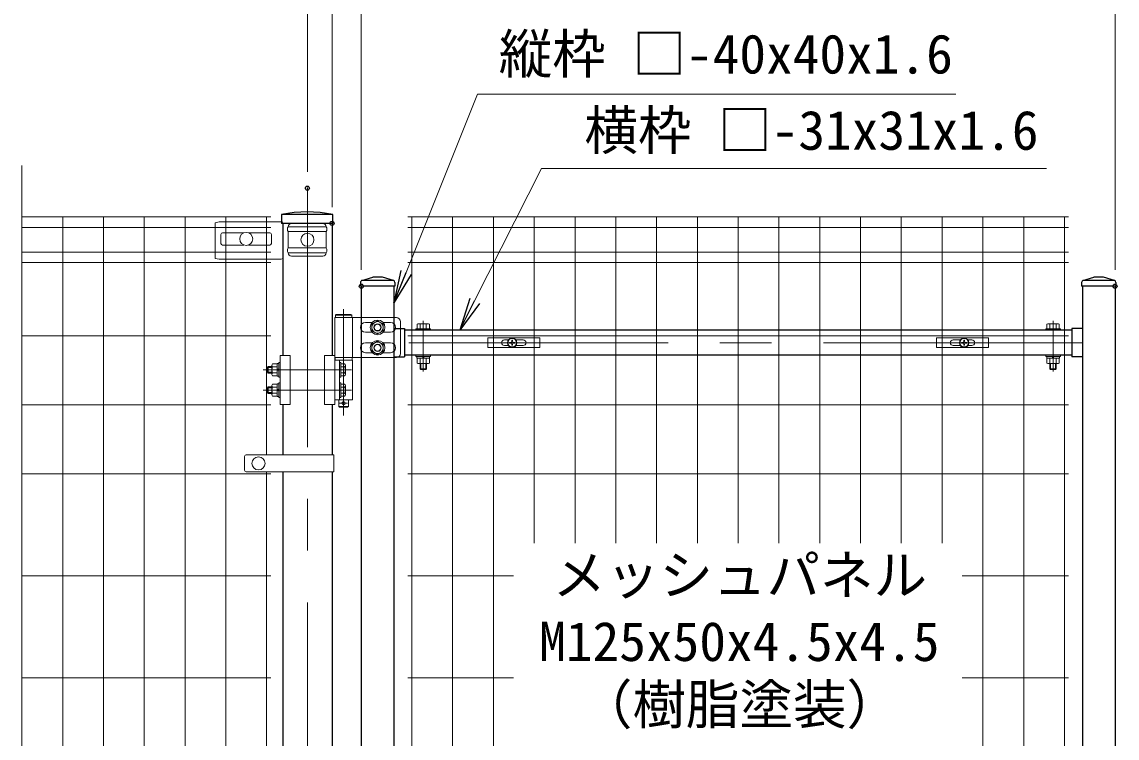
# Model space of a CAD drawing. Units: millimetres, scale not verified. Extents: x -4200 to 4200, y -2970 to 2970.
# Drawn here: x -108 to 1235, y 804 to 1682 of the extents above; entities that cross this region are included whole.
import ezdxf
from ezdxf.enums import TextEntityAlignment as Align

# ---------------------------------------------------------------- set-up
doc = ezdxf.new("R2010")
doc.units = ezdxf.units.MM
doc.header["$LTSCALE"] = 10
doc.header["$PDMODE"] = 32
doc.header["$PDSIZE"] = 5
doc.linetypes.add('USER1', pattern=[50.8, 31.75, -6.35, 6.35, -6.35])
for name, color, linetype, lineweight in [('0-1_D-BMK', 2, 'USER1', 13), ('0-2_D-STR1', 1, 'Continuous', 25), ('0-3_D-STR3', 3, 'Continuous', 13), ('0-4_D-STR2', 7, 'Continuous', 13), ('0-5_D-STR-DIM', 7, 'Continuous', 13), ('0-7_D-STR-TXT', 7, 'Continuous', 13)]:
    doc.layers.add(name, color=color, linetype=linetype, lineweight=lineweight)
doc.layers.add('0-A_0', color=7, linetype='Continuous')
doc.layers.add('0-B_Defpoints', color=6, linetype='Continuous')
doc.styles.add('ＭＳ ゴシック', font='')
doc.styles.get('ＭＳ ゴシック').set_extended_font_data('MS Gothic')

# ---------------------------------------------------------------- blocks, each defined once
blk = doc.blocks.new('A$Cc5bff5c2')
at = {"layer": '0-3_D-STR3'}
for p, q in [((-297.7, 60), (337.3, 60)), ((-297.7, -60), (-297.7, 60)), ((-95.2, 35), (-45.6, 35)), ((-18.5, 4.2), (-31.5, 3.9)), ((-31.5, 3.9), (-31.5, -4)), ((-4, 31.5), (-4.2, 18.5)), ((-4, 31.5), (4, 31.5)), ((4, 31.5), (4.2, 18.5)), ((18.5, 4.2), (31.5, 3.9)), ((31.5, 3.9), (31.5, -4)), ((45.6, 35), (134.8, 35)), ((-95.2, -35), (-45.6, -35)), ((-18.5, -4.2), (-31.5, -4)), ((-4, -31.5), (-4.2, -18.5)), ((18.5, -4.2), (31.5, -4)), ((45.6, -35), (134.8, -35))]:
    blk.add_line(p, q, dxfattribs=at)
for points in [[(-297.7, -60), (337.3, -60), (337.3, 60)], [(-4, -31.5), (4, -31.5), (4.2, -18.5)]]:
    blk.add_lwpolyline(points, dxfattribs=at)
for radius in [57.5, 52.5]:
    blk.add_circle((0, 0), radius, dxfattribs=at)
for centre, radius, start, end in [((-95.2, 0), 35, 90, 270), ((-19.1, 19), 14.9, 270, 0), ((19.1, 19), 14.9, 180, 270), ((134.8, 0), 35, 270, 90), ((-19.1, -19), 14.9, 0, 90), ((19.1, -19), 14.9, 90, 180)]:
    blk.add_arc(centre, radius, start, end, dxfattribs=at)
blk = doc.blocks.new('A$C5ba32ecb')
at = {"layer": '0-3_D-STR3'}
for p, q in [((-337.5, 60), (297.5, 60)), ((-337.5, -60), (-337.5, 60)), ((-135, 35), (-45.6, 35)), ((-18.5, 4.2), (-31.5, 3.9)), ((-31.5, 3.9), (-31.5, -4)), ((-4, 31.5), (-4.2, 18.5)), ((-4, 31.5), (4, 31.5)), ((4, 31.5), (4.2, 18.5)), ((18.5, 4.2), (31.5, 3.9)), ((31.5, 3.9), (31.5, -4)), ((45.6, 35), (95, 35)), ((-135, -35), (-45.6, -35)), ((-18.5, -4.2), (-31.5, -4)), ((-4, -31.5), (-4.2, -18.5)), ((18.5, -4.2), (31.5, -4)), ((45.6, -35), (95, -35))]:
    blk.add_line(p, q, dxfattribs=at)
for points in [[(-337.5, -60), (297.5, -60), (297.5, 60)], [(-4, -31.5), (4, -31.5), (4.2, -18.5)]]:
    blk.add_lwpolyline(points, dxfattribs=at)
for radius in [57.5, 52.5]:
    blk.add_circle((0, 0), radius, dxfattribs=at)
for centre, radius, start, end in [((-135, 0), 35, 90, 270), ((-19.1, 19), 14.9, 270, 0), ((19.1, 19), 14.9, 180, 270), ((95, 0), 35, 270, 90), ((-19.1, -19), 14.9, 0, 90), ((19.1, -19), 14.9, 90, 180)]:
    blk.add_arc(centre, radius, start, end, dxfattribs=at)
blk = doc.blocks.new('_Open')
at = {"layer": '0-A_0'}
blk.add_line((-10, 1.667), (0, 0), dxfattribs=at)
blk.add_lwpolyline([(-10, -1.667), (0, 0), (-10, 0)], dxfattribs=at)

msp = doc.modelspace()

# ---------------------------------------------------------------- linework, layer by layer
at = {"layer": '0-1_D-BMK'}
for p, q in [((242.31, 1478.46), (242.31, -867.36)), ((286.61, 1330.25), (286.61, 1199.77)), ((384.31, 1253.62), (384.31, 1315.71)), ((1156.31, 1253.62), (1156.31, 1315.71)), ((1192.31, 1288.96), (348.31, 1288.96)), ((296.41, 1255.72), (188.21, 1255.72)), ((296.41, 1230.72), (188.21, 1230.72)), ((281.61, 1214.72), (291.61, 1214.72))]:
    msp.add_line(p, q, dxfattribs=at)
at = {"layer": '0-2_D-STR1'}
for p, q in [((273.46, 1446.22), (210.56, 1446.22)), ((273.46, 1446.22), (210.56, 1446.22)), ((210.56, 1446.22), (210.56, 1435.22)), ((273.46, 1435.22), (273.46, 1446.22)), ((273.46, 1435.22), (273.46, 1446.22)), ((273.46, 1435.22), (210.56, 1435.22)), ((212.06, 1435.22), (212.06, 1273.22)), ((272.56, 1435.22), (272.56, 1273.22)), ((307.31, 1362.82), (307.31, 1358.22)), ((349.31, 1358.22), (307.31, 1358.22)), ((308.31, 1358.22), (308.31, -526.78)), ((309, 1365.11), (322.31, 1369.22)), ((347.27, 1365.22), (309.71, 1365.22)), ((334.31, 1369.22), (322.31, 1369.22)), ((347.62, 1365.11), (334.31, 1369.22)), ((348.31, 1358.22), (348.31, -526.78)), ((349.31, 1362.82), (349.31, 1358.22)), ((1191.31, 1362.82), (1191.31, 1358.22)), ((1233.31, 1358.22), (1191.31, 1358.22)), ((1192.31, 1358.22), (1192.31, 532.24)), ((1193, 1365.11), (1206.31, 1369.22)), ((1231.27, 1365.22), (1193.71, 1365.22)), ((1218.31, 1369.22), (1206.31, 1369.22)), ((1231.62, 1365.11), (1218.31, 1369.22)), ((1232.31, 1358.22), (1232.31, 548.24)), ((1233.31, 1362.82), (1233.31, 1358.22)), ((348.31, 1306.46), (361.31, 1306.46)), ((361.31, 1306.46), (361.31, 1271.46)), ((1179.31, 1304.46), (361.31, 1304.46)), ((1192.31, 1306.46), (1179.31, 1306.46)), ((1179.31, 1306.46), (1179.31, 1271.46)), ((348.31, 1271.46), (361.31, 1271.46)), ((1179.31, 1273.46), (361.31, 1273.46)), ((1192.31, 1271.46), (1179.31, 1271.46)), ((212.06, 1213.22), (212.06, 1151.47)), ((272.56, 1213.22), (272.56, 1151.47)), ((212.06, 1130.47), (212.06, 776.47)), ((272.56, 1130.47), (272.56, 776.47))]:
    msp.add_line(p, q, dxfattribs=at)
for centre, radius, start, end in [((242.01, 1286.79), 162.5, 78.84081, 101.15919), ((242.01, 1286.79), 162.5, 78.84081, 101.15919), ((309.71, 1362.82), 2.4, 90, 180), ((346.91, 1362.82), 2.4, 0, 72.84994), ((1193.71, 1362.82), 2.4, 90, 180), ((1230.91, 1362.82), 2.4, 0, 72.84994)]:
    msp.add_arc(centre, radius, start, end, dxfattribs=at)
at = {"layer": '0-3_D-STR3'}
for p, q in [((134.31, 1437.02), (129.31, 1436.02)), ((134.31, 1437.02), (210.18, 1437.02)), ((212.06, 1436.62), (210.18, 1437.02)), ((129.31, 1392.22), (129.31, 1436.02)), ((138.19, 1423.72), (164.53, 1423.72)), ((170.1, 1423.72), (196.19, 1423.72)), ((218.63, 1431.22), (265.38, 1431.22)), ((218.63, 1425.22), (265.38, 1425.22)), ((218.63, 1425.22), (218.63, 1405.22)), ((222.63, 1435.22), (261.38, 1435.22)), ((265.38, 1425.22), (265.38, 1405.22)), ((136.19, 1421.72), (136.19, 1410.72)), ((198.19, 1421.72), (198.19, 1410.72)), ((138.19, 1408.72), (164.53, 1408.72)), ((170.1, 1408.72), (196.19, 1408.72)), ((218.63, 1405.22), (265.38, 1405.22)), ((218.63, 1399.22), (265.38, 1399.22)), ((134.31, 1391.22), (129.31, 1392.22)), ((134.31, 1391.22), (210.18, 1391.22)), ((210.18, 1391.22), (212.06, 1392.14)), ((222.63, 1395.22), (261.38, 1395.22)), ((275.76, 1319.72), (275.76, 1213.22)), ((275.76, 1319.72), (310.06, 1319.72)), ((275.76, 1319.72), (297.46, 1319.72)), ((277.61, 1323.72), (276.61, 1322.72)), ((276.61, 1322.72), (296.61, 1322.72)), ((276.61, 1319.72), (276.61, 1322.72)), ((276.61, 1319.72), (296.61, 1319.72)), ((277.61, 1323.72), (295.61, 1323.72)), ((295.61, 1323.72), (296.61, 1322.72)), ((296.61, 1319.72), (296.61, 1322.72)), ((297.46, 1270.72), (297.46, 1319.72)), ((297.46, 1319.72), (351.32, 1319.72)), ((321.6, 1313.72), (313.32, 1313.72)), ((335.02, 1313.72), (344.32, 1313.72)), ((356.32, 1314.72), (356.32, 1275.72)), ((375.31, 1306.06), (375.31, 1304.46)), ((375.31, 1306.06), (393.31, 1306.06)), ((375.31, 1304.46), (393.31, 1304.46)), ((376.81, 1306.06), (376.81, 1311.52)), ((391.81, 1306.06), (376.81, 1306.06)), ((389.94, 1312.07), (378.68, 1312.07)), ((380.56, 1306.06), (380.56, 1311.52)), ((388.06, 1306.06), (388.06, 1311.52)), ((391.81, 1306.06), (391.81, 1311.52)), ((393.31, 1306.06), (393.31, 1304.46)), ((1147.31, 1306.06), (1147.31, 1304.46)), ((1165.31, 1306.06), (1147.31, 1306.06)), ((1165.31, 1304.46), (1147.31, 1304.46)), ((1148.81, 1306.06), (1148.81, 1311.52)), ((1148.81, 1306.06), (1163.81, 1306.06)), ((1150.68, 1312.07), (1161.93, 1312.07)), ((1152.56, 1306.06), (1152.56, 1311.52)), ((1160.06, 1306.06), (1160.06, 1311.52)), ((1163.81, 1306.06), (1163.81, 1311.52)), ((1165.31, 1306.06), (1165.31, 1304.46)), ((321.6, 1301.72), (313.32, 1301.72)), ((335.02, 1301.72), (344.32, 1301.72)), ((321.6, 1288.72), (313.32, 1288.72)), ((321.6, 1276.72), (313.32, 1276.72)), ((335.02, 1288.72), (344.32, 1288.72)), ((335.02, 1276.72), (344.32, 1276.72)), ((205.24, 1263.22), (199.44, 1263.22)), ((205.24, 1263.22), (205.24, 1248.22)), ((208.84, 1264.72), (207.24, 1264.72)), ((207.24, 1264.72), (207.24, 1246.72)), ((207.24, 1263.42), (207.24, 1248.02)), ((208.84, 1273.22), (208.84, 1213.22)), ((208.84, 1273.22), (221.34, 1273.22)), ((208.84, 1246.72), (208.84, 1264.72)), ((221.34, 1273.22), (221.34, 1213.22)), ((263.26, 1273.22), (263.26, 1213.22)), ((275.76, 1273.22), (263.26, 1273.22)), ((275.76, 1270.72), (297.46, 1270.72)), ((275.76, 1270.72), (297.46, 1270.72)), ((297.46, 1267.72), (275.76, 1267.72)), ((297.11, 1270.72), (276.11, 1270.72)), ((276.11, 1267.72), (276.11, 1270.72)), ((276.11, 1267.72), (297.11, 1267.72)), ((281.76, 1218.72), (281.76, 1267.72)), ((283.36, 1246.72), (283.36, 1264.72)), ((287.78, 1263.22), (283.36, 1263.22)), ((283.36, 1263.22), (283.36, 1248.22)), ((297.11, 1267.72), (297.11, 1270.72)), ((297.46, 1270.72), (351.32, 1270.72)), ((297.46, 1218.72), (297.46, 1267.72)), ((375.31, 1273.46), (375.31, 1271.86)), ((375.31, 1273.46), (393.31, 1273.46)), ((375.31, 1271.86), (393.31, 1271.86)), ((376.81, 1269.86), (376.81, 1263.92)), ((378.68, 1263.36), (389.94, 1263.36)), ((380.31, 1257.06), (380.31, 1263.36)), ((380.56, 1269.86), (380.56, 1263.92)), ((381.31, 1256.06), (381.31, 1263.36)), ((384.69, 1269.86), (383.53, 1271.86)), ((385.38, 1269.86), (384.22, 1271.86)), ((387.31, 1256.06), (387.31, 1263.36)), ((388.06, 1269.86), (388.06, 1263.92)), ((388.31, 1257.06), (388.31, 1263.36)), ((391.81, 1269.86), (391.81, 1263.92)), ((393.31, 1273.46), (393.31, 1271.86)), ((1147.31, 1273.46), (1147.31, 1271.86)), ((1165.31, 1273.46), (1147.31, 1273.46)), ((1165.31, 1271.86), (1147.31, 1271.86)), ((1148.81, 1269.86), (1148.81, 1263.92)), ((1161.93, 1263.36), (1150.68, 1263.36)), ((1152.31, 1257.06), (1152.31, 1263.36)), ((1152.56, 1269.86), (1152.56, 1263.92)), ((1153.31, 1256.06), (1153.31, 1263.36)), ((1155.24, 1269.86), (1156.39, 1271.86)), ((1155.93, 1269.86), (1157.09, 1271.86)), ((1159.31, 1256.06), (1159.31, 1263.36)), ((1160.06, 1269.86), (1160.06, 1263.92)), ((1160.31, 1257.06), (1160.31, 1263.36)), ((1163.81, 1269.86), (1163.81, 1263.92)), ((1165.31, 1273.46), (1165.31, 1271.86)), ((194.36, 1259.72), (193.36, 1258.72)), ((198.74, 1252.72), (193.36, 1252.72)), ((198.74, 1259.72), (194.36, 1259.72)), ((198.74, 1251.72), (194.36, 1251.72)), ((198.74, 1261.49), (198.74, 1249.95)), ((205.24, 1259.47), (199.44, 1259.47)), ((205.24, 1251.97), (199.44, 1251.97)), ((207.24, 1256.78), (205.24, 1255.63)), ((207.24, 1256.09), (205.24, 1254.94)), ((287.78, 1259.47), (283.36, 1259.47)), ((287.78, 1251.96), (283.36, 1251.96)), ((288.86, 1261.34), (288.86, 1250.09)), ((380.31, 1257.06), (381.31, 1256.06)), ((380.31, 1257.06), (388.31, 1257.06)), ((387.31, 1256.06), (381.31, 1256.06)), ((387.31, 1256.06), (388.31, 1257.06)), ((1153.31, 1256.06), (1152.31, 1257.06)), ((1160.31, 1257.06), (1152.31, 1257.06)), ((1153.31, 1256.06), (1159.31, 1256.06)), ((1160.31, 1257.06), (1159.31, 1256.06)), ((198.74, 1236.49), (198.74, 1224.95)), ((205.24, 1248.22), (199.44, 1248.22)), ((205.24, 1238.22), (199.44, 1238.22)), ((207.24, 1248.02), (205.24, 1248.02)), ((205.24, 1238.22), (205.24, 1223.22)), ((208.84, 1246.72), (207.24, 1246.72)), ((208.84, 1239.72), (207.24, 1239.72)), ((207.24, 1239.72), (207.24, 1221.72)), ((207.24, 1238.42), (207.24, 1223.02)), ((208.84, 1221.72), (208.84, 1239.72)), ((283.36, 1246.72), (281.76, 1246.72)), ((287.78, 1248.22), (283.36, 1248.22)), ((283.36, 1221.72), (283.36, 1239.72)), ((287.78, 1238.22), (283.36, 1238.22)), ((283.36, 1238.22), (283.36, 1223.22)), ((288.86, 1236.34), (288.86, 1225.09)), ((194.36, 1234.72), (193.36, 1233.72)), ((198.74, 1227.72), (193.36, 1227.72)), ((198.74, 1234.72), (194.36, 1234.72)), ((198.74, 1226.72), (194.36, 1226.72)), ((205.24, 1234.47), (199.44, 1234.47)), ((205.24, 1226.97), (199.44, 1226.97)), ((205.24, 1223.22), (199.44, 1223.22)), ((207.24, 1231.78), (205.24, 1230.63)), ((207.24, 1231.09), (205.24, 1229.94)), ((207.24, 1223.02), (205.24, 1223.02)), ((208.84, 1221.72), (207.24, 1221.72)), ((283.36, 1221.72), (281.76, 1221.72)), ((287.78, 1234.47), (283.36, 1234.47)), ((287.78, 1226.96), (283.36, 1226.96)), ((287.78, 1223.22), (283.36, 1223.22)), ((208.84, 1213.22), (221.34, 1213.22)), ((275.76, 1213.22), (263.26, 1213.22)), ((275.76, 1218.72), (297.46, 1218.72)), ((280.61, 1218.72), (280.61, 1210.72)), ((292.61, 1210.72), (280.61, 1210.72)), ((281.61, 1209.72), (280.61, 1210.72)), ((291.61, 1209.72), (281.61, 1209.72)), ((292.61, 1210.72), (291.61, 1209.72)), ((292.61, 1218.72), (292.61, 1210.72)), ((165.32, 1149.47), (165.32, 1132.47)), ((274.86, 1151.47), (167.32, 1151.47)), ((274.86, 1151.47), (274.86, 1130.47)), ((274.86, 1130.47), (167.32, 1130.47))]:
    msp.add_line(p, q, dxfattribs=at)
for points in [[(328.31, 1315.82), (335.32, 1311.77), (335.32, 1303.67), (328.31, 1299.62), (321.29, 1303.67), (321.29, 1311.77)], [(328.31, 1290.82), (335.32, 1286.77), (335.32, 1278.67), (328.31, 1274.62), (321.29, 1278.67), (321.29, 1286.77)]]:
    msp.add_lwpolyline(points, close=True, dxfattribs=at)
for points in [[(207.24, 1263.42), (205.24, 1263.42), (205.24, 1248.02)], [(283.36, 1264.72), (281.76, 1264.72), (281.76, 1246.72)], [(392.01, 1269.86), (376.61, 1269.86), (376.61, 1271.87)], [(392.01, 1269.86), (392.01, 1271.86), (376.61, 1271.87)], [(1148.61, 1269.86), (1164.01, 1269.86), (1164.01, 1271.87)], [(1148.61, 1269.86), (1148.61, 1271.86), (1164.01, 1271.87)], [(194.36, 1259.72), (194.36, 1251.72), (193.36, 1252.72)], [(198.74, 1258.72), (193.36, 1258.72), (193.36, 1252.72)], [(207.24, 1238.42), (205.24, 1238.42), (205.24, 1223.02)], [(283.36, 1239.72), (281.76, 1239.72), (281.76, 1221.72)], [(194.36, 1234.72), (194.36, 1226.72), (193.36, 1227.72)], [(198.74, 1233.72), (193.36, 1233.72), (193.36, 1227.72)]]:
    msp.add_lwpolyline(points, dxfattribs=at)
for centre, radius in [((167.31, 1416.22), 8), ((242.31, 1415.22), 8), ((328.31, 1307.72), 9), ((328.31, 1307.72), 7.03), ((328.31, 1307.72), 4.5), ((328.31, 1307.72), 4), ((328.31, 1282.72), 9), ((328.31, 1282.72), 7.03), ((328.31, 1282.72), 4.5), ((328.31, 1282.72), 4), ((286.61, 1214.72), 2), ((182.31, 1140.97), 8)]:
    msp.add_circle(centre, radius, dxfattribs=at)
for centre, radius, start, end in [((138.19, 1421.72), 2, 90, 180), ((196.19, 1421.72), 2, 0, 90), ((223.89, 1428.22), 6.05, 150.26731, 209.73269), ((222.63, 1431.22), 4, 90, 180), ((261.38, 1431.22), 4, 0, 90), ((260.13, 1428.22), 6.05, 330.26731, 29.73269), ((138.19, 1410.72), 2, 180, 270), ((196.19, 1410.72), 2, 270, 0), ((223.91, 1402.22), 6.07, 150.37394, 209.62606), ((222.63, 1399.22), 4, 180, 270), ((261.38, 1399.22), 4, 270, 0), ((260.11, 1402.22), 6.07, 330.37394, 29.62606), ((351.32, 1314.72), 5, 0, 90), ((313.32, 1307.72), 6, 90, 270), ((344.32, 1307.72), 6, 270, 90), ((378.68, 1308.61), 3.46, 57.13278, 122.86722), ((384.31, 1299.08), 12.99, 73.22135, 106.77865), ((389.94, 1308.61), 3.46, 57.13278, 122.86722), ((1150.68, 1308.61), 3.46, 57.13278, 122.86722), ((1156.31, 1299.08), 12.99, 73.22135, 106.77865), ((1161.93, 1308.61), 3.46, 57.13278, 122.86722), ((313.32, 1282.72), 6, 90, 270), ((344.32, 1282.72), 6, 270, 90), ((351.32, 1275.72), 5, 270, 0), ((201.58, 1261.34), 2.85, 138.83491, 221.16509), ((286.7, 1261.34), 2.16, 300, 60), ((378.68, 1266.82), 3.46, 237.13278, 302.86722), ((384.31, 1276.36), 12.99, 253.22135, 286.77865), ((389.94, 1266.82), 3.46, 237.13278, 302.86722), ((1150.68, 1266.82), 3.46, 237.13278, 302.86722), ((1156.31, 1276.36), 12.99, 253.22135, 286.77865), ((1161.93, 1266.82), 3.46, 237.13278, 302.86722), ((209.13, 1255.72), 10.39, 158.85295, 201.14705), ((201.58, 1250.09), 2.85, 138.86505, 221.13495), ((281.78, 1255.72), 7.08, 327.93138, 32.06862), ((286.7, 1250.09), 2.16, 300, 60), ((201.58, 1236.34), 2.85, 138.83491, 221.16509), ((286.7, 1236.34), 2.16, 300, 60), ((209.13, 1230.72), 10.39, 158.85295, 201.14705), ((201.58, 1225.09), 2.85, 138.86505, 221.13495), ((281.78, 1230.72), 7.08, 327.93138, 32.06862), ((286.7, 1225.09), 2.16, 300, 60), ((167.32, 1149.47), 2, 90, 180), ((167.32, 1132.47), 2, 180, 270)]:
    msp.add_arc(centre, radius, start, end, dxfattribs=at)
at = {"layer": '0-4_D-STR2'}
for p, q in [((-107.69, 483.87), (-107.69, 1506.22)), ((-107.69, 1443.22), (197.31, 1443.22)), ((-57.69, -526.78), (-57.69, 1443.22)), ((-7.69, -526.78), (-7.69, 1443.22)), ((42.31, -526.78), (42.31, 1443.22)), ((92.31, -526.78), (92.31, 1443.22)), ((142.31, -526.78), (142.31, 1443.22)), ((192.31, 1151.47), (192.31, 1443.22)), ((1175.31, 1443.22), (365.31, 1443.22)), ((370.31, -526.78), (370.31, 1443.22)), ((420.31, -526.78), (420.31, 1443.22)), ((470.31, -526.78), (470.31, 1443.22)), ((520.31, 1043.22), (520.31, 1443.22)), ((570.31, 1043.22), (570.31, 1443.22)), ((620.31, 1043.22), (620.31, 1443.22)), ((670.31, 1043.22), (670.31, 1443.22)), ((720.31, 1043.22), (720.31, 1443.22)), ((770.31, 1043.22), (770.31, 1443.22)), ((820.31, 1043.22), (820.31, 1443.22)), ((870.31, 1043.22), (870.31, 1443.22)), ((920.31, 1043.22), (920.31, 1443.22)), ((970.31, 1043.22), (970.31, 1443.22)), ((1020.31, 1043.22), (1020.31, 1443.22)), ((1070.31, -526.78), (1070.31, 1443.22)), ((1120.31, -526.78), (1120.31, 1443.22)), ((1170.31, -526.78), (1170.31, 1443.22)), ((-107.69, 1430.34), (197.31, 1430.34)), ((1175.31, 1430.34), (365.31, 1430.34)), ((-107.69, 1400.09), (197.31, 1400.09)), ((1175.31, 1400.09), (365.31, 1400.09)), ((-107.69, 1387.22), (197.31, 1387.22)), ((1175.31, 1387.22), (365.31, 1387.22)), ((-107.69, 1297.22), (197.31, 1297.22)), ((1175.31, 1297.22), (365.31, 1297.22)), ((-107.69, 1212.72), (197.31, 1212.72)), ((1175.31, 1212.72), (365.31, 1212.72)), ((-107.69, 1128.22), (197.31, 1128.22)), ((192.31, 776.47), (192.31, 1130.47)), ((1175.31, 1128.22), (365.31, 1128.22)), ((-107.69, 1003.22), (197.31, 1003.22)), ((495.06, 1003.22), (365.31, 1003.22)), ((1175.31, 1003.22), (1045.06, 1003.22)), ((-107.69, 878.22), (197.31, 878.22)), ((495.06, 878.22), (365.31, 878.22)), ((1175.31, 878.22), (1045.06, 878.22))]:
    msp.add_line(p, q, dxfattribs=at)
at = {"layer": '0-5_D-STR-DIM'}
for p, q in [((242.31, 1498.46), (242.31, 1848.22)), ((272.56, 1455.22), (272.56, 1728.22)), ((308.31, 1378.22), (308.31, 1728.22)), ((308.31, 1378.22), (308.31, 1728.22)), ((1232.31, 1378.22), (1232.31, 1728.22)), ((1232.31, 1378.22), (1232.31, 1728.22))]:
    msp.add_line(p, q, dxfattribs=at)
at = {"layer": '0-7_D-STR-TXT'}
for points in [[(1037.01, 1593.88), (450.81, 1593.88), (363.18, 1375.11)], [(1148.11, 1502.65), (529.42, 1502.65), (447.19, 1340.2)]]:
    msp.add_lwpolyline(points, dxfattribs=at)
at = {"layer": '0-B_Defpoints'}
for p in [(242.31, 1478.46), (272.56, 1435.22), (308.31, 1358.22), (308.31, 1358.22), (1232.31, 1358.22)]:
    msp.add_point(p, dxfattribs=at)

# ---------------------------------------------------------------- block references
at = {"layer": '0-3_D-STR3', "xscale": 0.1, "yscale": 0.1}
for name, p in [('A$Cc5bff5c2', (493.3, 1288.96)), ('A$C5ba32ecb', (1047.31, 1288.96))]:
    msp.add_blockref(name, p, dxfattribs=at)
at = {"layer": '0-7_D-STR-TXT', "xscale": 4, "yscale": 4}
for p, rotation in [((348.31, 1337.98), 248.17233), ((429.12, 1304.51), 243.1509)]:
    msp.add_blockref('_Open', p, dxfattribs=dict(at, rotation=rotation))

# ---------------------------------------------------------------- texts
at = {"layer": '0-7_D-STR-TXT', "style": 'ＭＳ ゴシック'}
for s, p in [('縦枠 □-40x40x1.6 ', (476.82, 1604.56)), ('横枠 □-31x31x1.6 ', (581.87, 1511.05)), ('メッシュパネル', (542.65, 965.61)), ('M125x50x4.5x4.5', (526.4, 884.22)), ('（樹脂塗装）', (575.14, 806.88))]:
    msp.add_text(s, height=48.09, dxfattribs=at).set_placement(p, align=Align.BOTTOM_LEFT)

doc.saveas('drawing.dxf')
